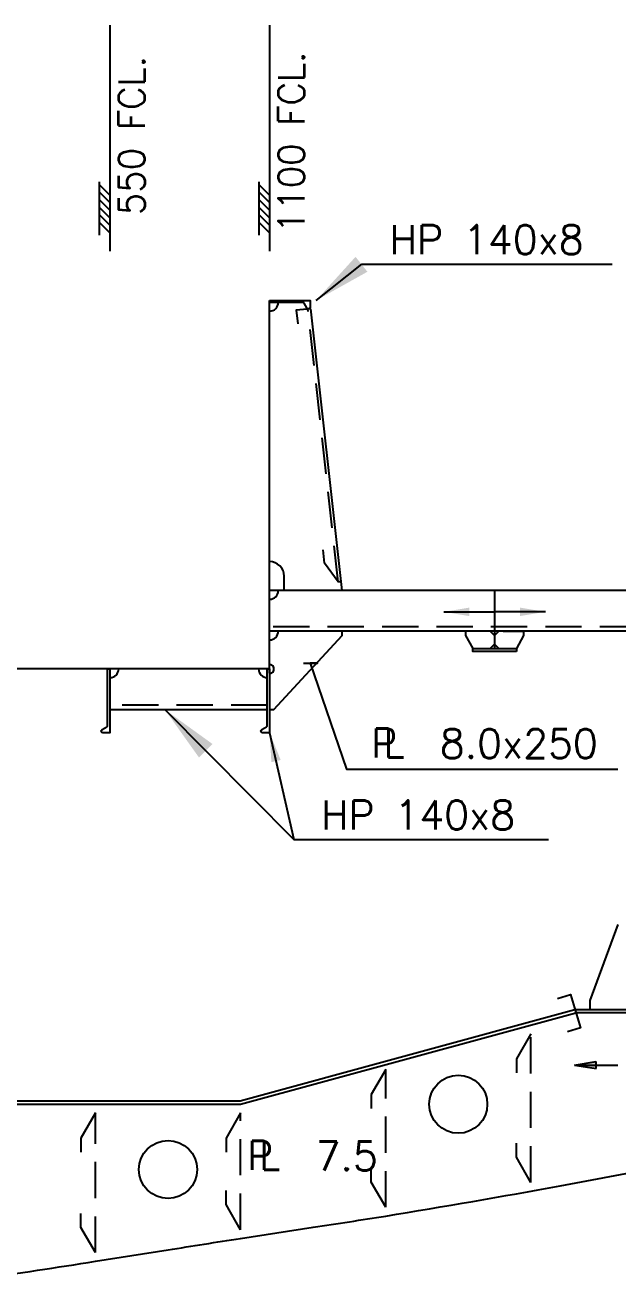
# Model space of a CAD drawing. Extents: x 53504 to 219407, y 25397 to 156081.
# Drawn here: x 172291 to 174333, y 73244 to 77565 of the extents above; entities that cross this region are included whole.
import ezdxf

# ---------------------------------------------------------------- set-up
doc = ezdxf.new("R2010")
doc.units = 0
doc.header["$LTSCALE"] = 250
doc.linetypes.add('DASHED', pattern=[0.75, 0.5, -0.25])
doc.layers.get('0').update_dxf_attribs({"linetype": 'CONTINUOUS'})
for name, color, linetype in [('035', 2, 'CONTINUOUS'), ('S0CO1', 1, 'CONTINUOUS'), ('S0CO2', 2, 'CONTINUOUS'), ('S0CO5', 4, 'CONTINUOUS'), ('S0DA1', 1, 'DASHED'), ('S0DA2', 2, 'DASHED'), ('S0DIM', 2, 'CONTINUOUS'), ('S0TX2', 2, 'CONTINUOUS')]:
    doc.layers.add(name, color=color, linetype=linetype)
doc.styles.add('ROMANS', font='romans', dxfattribs={"height": 100})
doc.dimstyles.new('ORGINAL', dxfattribs={"dimscale": 100, "dimtxt": 1.8, "dimasz": 2, "dimexe": 0.5, "dimexo": 1, "dimgap": 0.5, "dimtad": 1, "dimdec": 0, "dimdsep": 46, "dimtxsty": 'ROMANS', "dimcen": 0, "dimclrd": 1, "dimclre": 1, "dimclrt": 2, "dimadec": 3, "dimazin": 2, "dimtfac": 1, "dimtdec": 0, "dimtmove": 0, "dimatfit": 3, "dimfxl": 1, "dimtvp": 100, "dimtolj": 1, "dimarcsym": 0})
doc.dimstyles.get("Standard").update_dxf_attribs({"dimscale": 50, "dimtxt": 2, "dimasz": 2, "dimexe": 0.5, "dimexo": 1, "dimgap": 1, "dimtad": 1, "dimdsep": 46, "dimtxsty": 'ROMANS', "dimcen": 1.5, "dimclrd": 1, "dimclre": 1, "dimclrt": 2, "dimazin": 2, "dimtfac": 1, "dimtmove": 2, "dimatfit": 3, "dimfxl": 1, "dimtvp": 100, "dimtolj": 1, "dimarcsym": 0})

# ---------------------------------------------------------------- blocks, each defined once
blk = doc.blocks.new('PILD')
at = {"color": 1, "linetype": 'ByBlock'}
blk.add_line((0, 0), (250, 0), dxfattribs=at)
blk.add_solid([(125, 20.8), (125, -20.8), (0, 0)], dxfattribs=at)
blk = doc.blocks.new('PILC')
at = {"color": 1, "linetype": 'ByBlock'}
blk.add_line((0, 0), (-250, 0), dxfattribs=at)
blk.add_solid([(-125, 20.8), (-125, -20.8), (0, 0)], dxfattribs=at)
blk = doc.blocks.new('PLT-FORBI')
at = {"layer": 'S0CO1'}
for name, p in [('PILD', (-250, 0)), ('PILC', (250, 0))]:
    blk.add_blockref(name, p, dxfattribs=at)
blk = doc.blocks.new('240x8')
at = {"color": 0}
blk.add_lwpolyline([(0, 0), (0, -220), (-24, -220, -0.767327), (-27, -208.8), (-10.8, -199.4, 0.267949), (-8, -194.7), (-8, 0)], format="xyb", close=True, dxfattribs=at)
blk = doc.blocks.new('*X7')
at = {"color": 0}
for p, q in [((13410.3, 17177.2), (13450.3, 17217.2)), ((13438.6, 17177.2), (13478.6, 17217.2)), ((13466.9, 17177.2), (13506.9, 17217.2)), ((13495.2, 17177.2), (13535.2, 17217.2)), ((13523.5, 17177.2), (13563.5, 17217.2)), ((13551.8, 17177.2), (13591.8, 17217.2))]:
    blk.add_line(p, q, dxfattribs=at)
blk = doc.blocks.new('TYKK')
at = {"layer": 'S0CO1'}
for p, q in [((-2.04, 0.816), (2.04, 0.816)), ((-2.04, 0), (2.04, 0))]:
    blk.add_line(p, q, dxfattribs=at)
at = {"layer": 'S0CO1', "xscale": 0.0204, "yscale": 0.0204, "zscale": 0.0204}
blk.add_blockref('*X7', (-275.405, -350.414), dxfattribs=at)
blk = doc.blocks.new('PLDIM2')
at = {"layer": 'S0TX2', "style": 'ROMANS'}
for s, p in [('P', (-19.2, 0.3)), ('L', (22.8, 0.3))]:
    blk.add_text(s, height=100, dxfattribs=at).set_placement(p)
blk.add_attdef('XX.X', (168.5, -1.5), '', height=100, dxfattribs=at)
blk = doc.blocks.new('FF')
at = {"color": 0}
blk.add_lwpolyline([(0, 0), (140, 0), (140, -23, -0.767327), (128.8, -26), (119.6, -10, 0.267949), (114.4, -7), (0, -7)], format="xyb", close=True, dxfattribs=at)
blk = doc.blocks.new('ST10005')
at = {"color": 1}
for p, q in [((0, 0), (2, 0.32)), ((0, 0), (2, -0.32)), ((0, 0), (4, 0)), ((2, 0.32), (2, -0.32))]:
    blk.add_line(p, q, dxfattribs=at)
blk.add_solid([(0, 0), (2, 0.32), (0, 0), (2, -0.32)], dxfattribs=at)

msp = doc.modelspace()

# ---------------------------------------------------------------- linework, layer by layer
at = {"layer": '035', "color": 0}
for p, q in [((174333.047, 74466.049), (174236.583, 74203.049)), ((174236.583, 74203.049), (174236.583, 74173.049))]:
    msp.add_line(p, q, dxfattribs=at)
at = {"layer": 'S0CO1', "color": 0}
for p, q in [((173383.047, 75616.049), (173274.679, 76587.527)), ((176833.047, 75476.049), (173133.047, 75476.049)), ((173893.047, 75476.049), (173908.047, 75461.049)), ((173923.047, 75476.049), (173908.047, 75461.049)), ((173908.047, 75431.049), (173893.047, 75416.049)), ((173908.047, 75431.049), (173923.047, 75416.049)), ((172583.047, 75206.207), (173125.047, 75206.207))]:
    msp.add_line(p, q, dxfattribs=at)
for points in [[(173274.679, 76587.527), (173224.987, 76581.984), (173230.237, 76534.924)], [(173379.7, 75646.049), (173369.638, 75646.049), (173322.204, 75710.469), (173317.097, 75756.249)], [(173133.047, 75206.207), (173148.047, 75206.207), (173383.047, 75461.049), (173383.047, 75476.049)], [(173878.047, 75476.049), (173808.047, 75476.049), (173808.047, 75461.049), (173833.047, 75416.049)], [(173938.047, 75476.049), (174008.047, 75476.049), (174008.047, 75461.049), (173983.047, 75416.049)], [(174124.797, 74210.986), (174169.09, 74224.268), (174203.557, 74109.324), (174159.263, 74096.042)], [(172093.047, 73858.211), (173031.286, 73858.211), (174184.6, 74172.543)], [(172093.047, 73846.211), (173033.047, 73846.211), (174188.047, 74161.049)], [(174033.047, 74088.798), (173983.047, 74002.195), (173983.047, 73954.037)], [(173533.047, 73966.134), (173483.047, 73879.531), (173483.047, 73831.373)], [(172533.047, 73816.211), (172483.047, 73729.608), (172483.047, 73681.451)], [(173033.047, 73816.211), (172983.047, 73729.608), (172983.047, 73681.451)], [(174033.047, 73576.823), (173983.047, 73663.425), (173983.047, 73711.583)], [(173533.047, 73490.964), (173483.047, 73577.567), (173483.047, 73625.725)], [(173033.047, 73413.703), (172983.047, 73500.305), (172983.047, 73548.463)], [(172533.047, 73334.786), (172483.047, 73421.388), (172483.047, 73469.546)]]:
    msp.add_lwpolyline(points, dxfattribs=at)
msp.add_lwpolyline([(173183.047, 75616.049), (173183.047, 75666.049, 0.41421362), (173133.047, 75716.049)], format="xyb", dxfattribs=at)
for centre in [(173783.047, 73846.095), (172783.047, 73621.211)]:
    msp.add_circle(centre, 100, dxfattribs=at)
for centre, radius, start, end in [((173133.047, 76609.049), 30, 270.000006, 0), ((173133.047, 76609.049), 30, 269.999941, 0.000006), ((173133.047, 75616.049), 30, 270.000007, 0), ((173133.047, 75476.049), 30, 270.000007, 0), ((173133.047, 75346.207), 15, 270, 90.000007), ((172583.047, 75346.207), 30, 270.000007, 0), ((173125.047, 75346.207), 30, 180, 269.999993)]:
    msp.add_arc(centre, radius, start, end, dxfattribs=at)
at = {"layer": 'S0CO2', "color": 0}
msp.add_lwpolyline([(173983.047, 75406.049), (173833.047, 75406.049), (173833.047, 75416.049), (173983.047, 75416.049)], close=True, dxfattribs=at)
msp.add_lwpolyline([(174571.097, 74161.049), (174188.047, 74161.049), (174188.047, 74173.049), (174571.097, 74173.049)], dxfattribs=at)
at = {"layer": 'S0CO5', "color": 0}
for p, q in [((176833.047, 75616.049), (173133.047, 75616.049)), ((173908.047, 75616.049), (173908.047, 75416.049)), ((173133.047, 75346.207), (170923.047, 75346.207))]:
    msp.add_line(p, q, dxfattribs=at)
msp.add_lwpolyline([(172033.047, 73244.232), (172133.047, 73244.133, 0.002307), (172533.047, 73304.786), (172783.033, 73344.328, -0.001231), (173033.047, 73383.703), (173283.104, 73421.968, 0.002418), (173533.047, 73460.964, 0.006276), (174133.746, 73565.419), (174733.047, 73677.624, 0.001073), (175061.937, 73740.045, 0.008304), (175389.603, 73808.604, 0.011927), (175714.18, 73890.349, 0.019183), (176033.047, 73992.116, 0.010623), (176164.708, 74042.963, 0.017778), (176293.271, 74101.203, 0.021351), (176416.854, 74169.292, 0.028506), (176533.047, 74249.344, 0.037503), (176649.198, 74354.393, 0.053094), (176744.533, 74478.64, 0.06083), (176809.262, 74620.941, 0.076496), (176833.047, 74775.45), (176833.047, 76616.049)], format="xyb", dxfattribs=at)
msp.add_lwpolyline([(173133.047, 75331.207), (173133.047, 76616.049)], dxfattribs=at)
at = {"layer": 'S0DA1', "color": 0}
for p, q in [((173369.638, 75646.049), (173264.74, 76586.419)), ((176833.047, 75491.049), (173133.047, 75491.049)), ((173125.047, 75221.207), (172583.047, 75221.207))]:
    msp.add_line(p, q, dxfattribs=at)
at = {"layer": 'S0DA2', "color": 0}
for p, q in [((174033.047, 73576.823), (174033.047, 74088.798)), ((173533.047, 73490.964), (173533.047, 73966.134)), ((172533.047, 73334.786), (172533.047, 73816.211)), ((173033.047, 73413.703), (173033.047, 73816.211))]:
    msp.add_line(p, q, dxfattribs=at)
at = {"layer": 'S0DIM', "color": 0}
for p, q in [((172583.047, 77564.902), (172583.047, 76785.926)), ((173133.047, 77564.902), (173133.047, 76785.926))]:
    msp.add_line(p, q, dxfattribs=at)
at = {"layer": 'S0TX2', "color": 0}
msp.add_lwpolyline([(173249.669, 75366.24), (173297.977, 75366.24), (173272.977, 75366.24), (173397.952, 75000.341), (174332.94, 75000.341)], dxfattribs=at)

# ---------------------------------------------------------------- block references
at = {"layer": 'S0CO1', "color": 0, "xscale": -0.7, "yscale": 0.7, "zscale": 0.7}
msp.add_blockref('PLT-FORBI', (173908.047, 75542.906), dxfattribs=at)
at = {"layer": 'S0CO1', "color": 0, "xscale": -37.5, "yscale": 37.5, "zscale": 37.5, "rotation": 180}
msp.add_blockref('ST10005', (174183.047, 73980.881), dxfattribs=at)
at = {"layer": 'S0CO2', "color": 0}
for name, p in [('FF', (173133.047, 76616.049)), ('240x8', (172583.047, 75346.207)), ('240x8', (173133.047, 75346.207))]:
    msp.add_blockref(name, p, dxfattribs=at)
at = {"layer": 'S0DIM', "color": 0, "extrusion": (0, 0, -1), "xscale": -45, "yscale": 45, "zscale": -45, "rotation": 90}
for p in [(-172546.327, 76933.174), (-173096.327, 76933.174)]:
    msp.add_blockref('TYKK', p, dxfattribs=at)
at = {"layer": 'S0TX2', "color": 0}
ref = msp.add_blockref('PLDIM2', (173502.424, 75040.393), dxfattribs=at)
ref.add_attrib('XX.X', '8.0x250', (173719.42, 75038.934), dxfattribs={"height": 100, "style": 'ROMANS'})
ref = msp.add_blockref('PLDIM2', (173074.571, 73619.262), dxfattribs=at)
ref.add_attrib('XX.X', '7.5', (173291.567, 73617.803), dxfattribs={"height": 100, "style": 'ROMANS'})

# ---------------------------------------------------------------- texts
at = {"layer": 'S0DIM', "color": 0, "style": 'ROMANS', "text_generation_flag": 6}
for s, p in [(' 550 FCL.', (172702.797, 76848.418)), ('1100 FCL.', (173252.797, 76848.418))]:
    msp.add_text(s, height=90, rotation=270, dxfattribs=at).set_placement(p)
at = {"layer": 'S0TX2', "color": 0, "style": 'ROMANS'}
for p in [(173546.513, 76775.778), (173310.307, 74793.05)]:
    msp.add_text('HP 140x8', height=100, dxfattribs=at).set_placement(p)

# ---------------------------------------------------------------- leaders
at = {"layer": 'S0CO1', "color": 0}
msp.add_leader([(173133.047, 75126.207), (173216.457, 74758.678), (174094.319, 74758.678)], dimstyle='STANDARD', override={"dimgap": 1, "dimtad": 0}, dxfattribs=at)
at = {"layer": 'S0TX2', "color": 0}
for points in [[(173293.046, 76616.049), (173450.598, 76741.406), (174313.056, 76741.406)], [(172771.981, 75206.207), (173216.457, 74758.678), (174094.319, 74758.678)]]:
    msp.add_leader(points, dimstyle='ORGINAL', dxfattribs=at)

doc.saveas('drawing.dxf')
